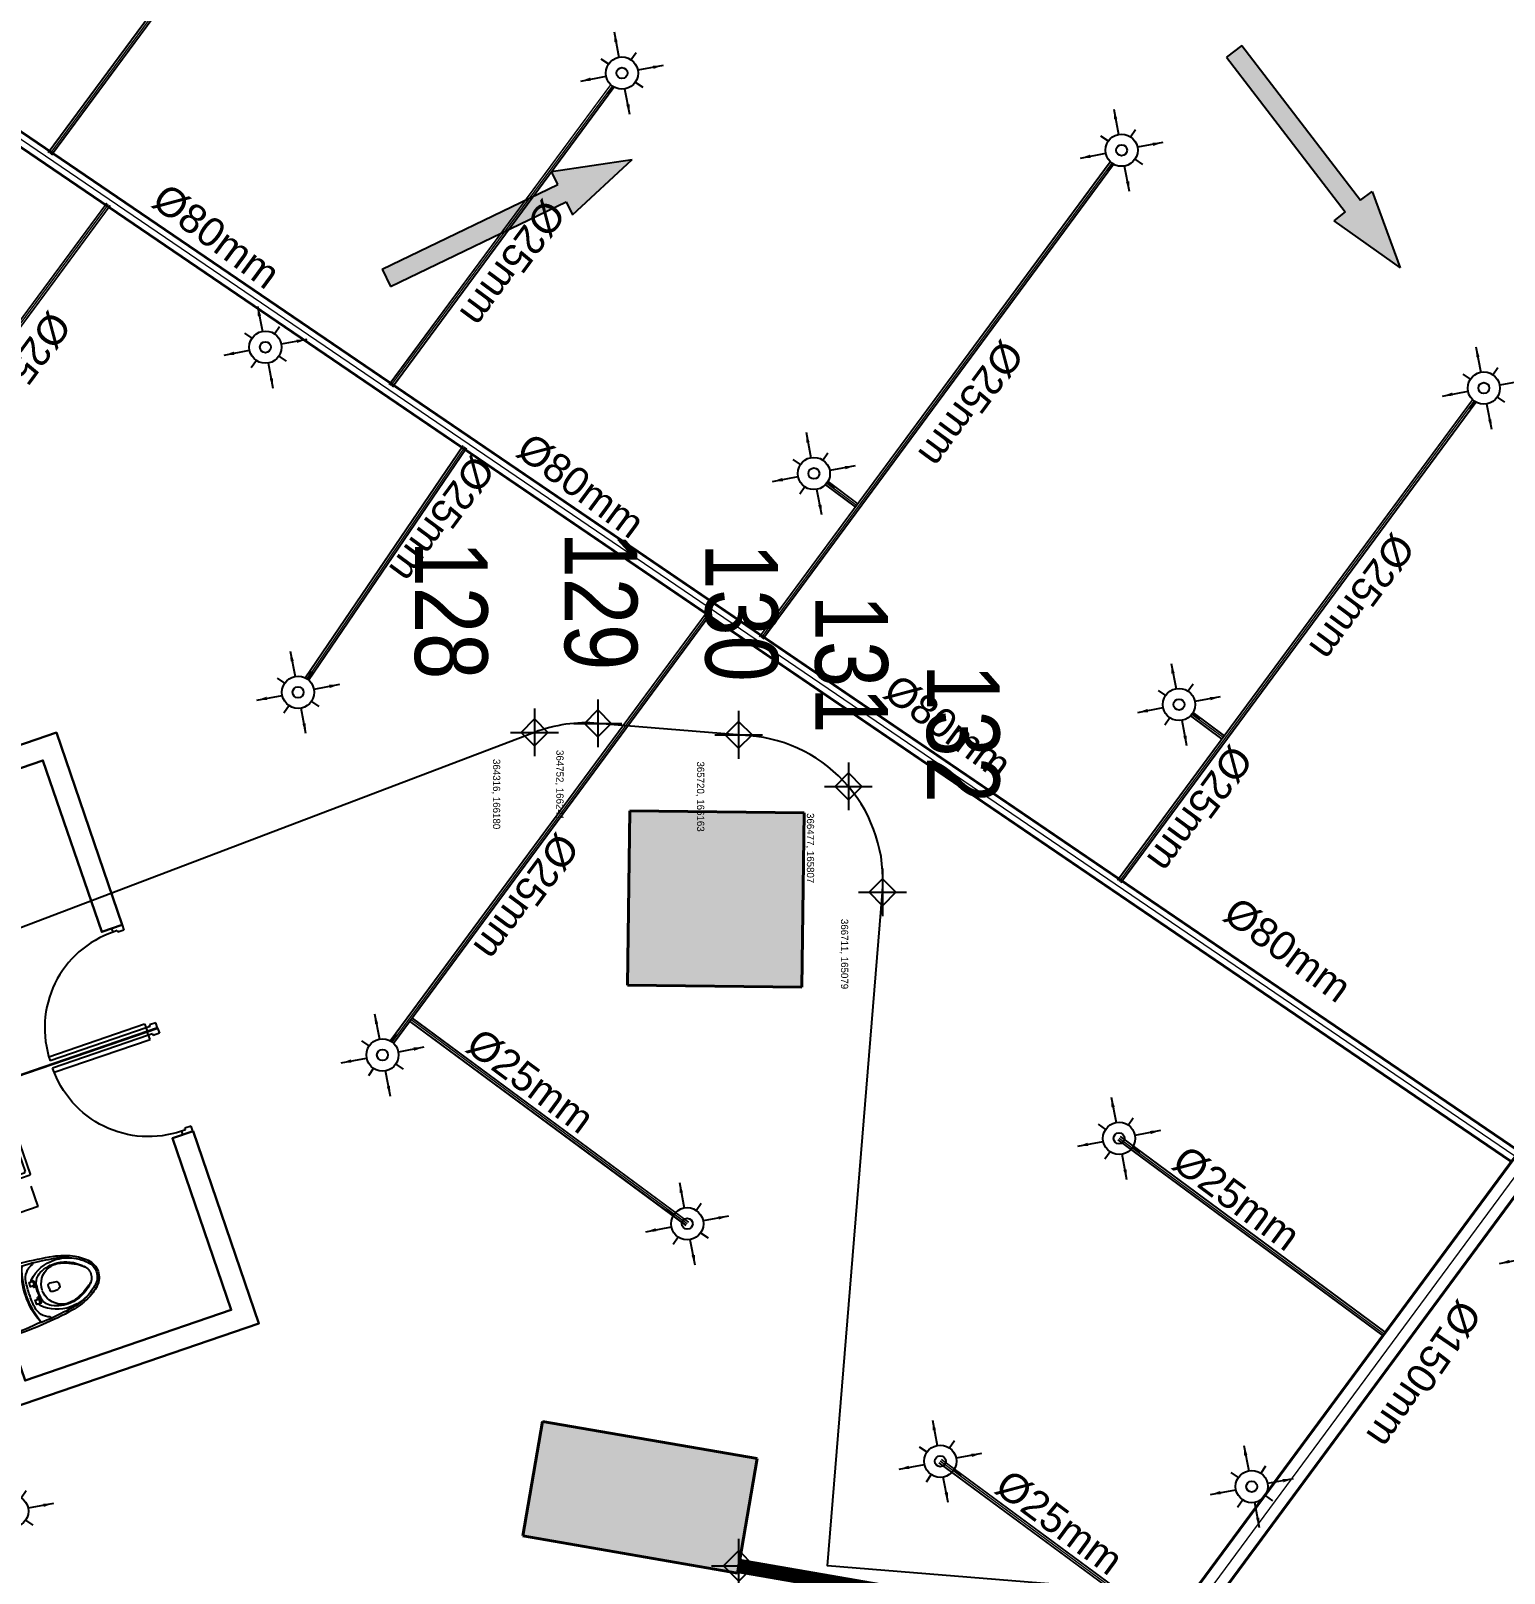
# Model space of a CAD drawing. Header units: inches. Extents: x 257070 to 799932, y -17980 to 269260.
# Drawn here: x 360849 to 370991, y 160392 to 171008 of the extents above; entities that cross this region are included whole.
import ezdxf

# ---------------------------------------------------------------- set-up
doc = ezdxf.new("R2010")
doc.units = ezdxf.units.IN
doc.header["$MEASUREMENT"] = 0
for name, color, linetype in [('0-AES-F-SPRINKLER', 10, 'Continuous'), ('2 wheeler barrier', 170, 'Continuous'), ('B45678$0$DSP_TOILET FIXTURES', 253, 'Continuous'), ('B45678$0$DSP_WD DIMENSION', 136, 'Continuous'), ('basement-1 r.c.c.$0$DSP_R.C.C. HATCH', 253, 'Continuous'), ('basement1_AP$0$A-_ROAD----_E-_-', 2, 'Continuous'), ('D 9$0$DSP_DOOR', 8, 'Continuous'), ('DSP_MISCELANEOUS', 252, 'Continuous'), ('DSP_SLAB CO-ORDINATES', 160, 'Continuous'), ('DSP_TREE CO-ORDINATES', 206, 'Continuous')]:
    doc.layers.add(name, color=color, linetype=linetype)
for name, color, linetype, lineweight in [('0-AES-F-SPRINKLER PIPE', 10, 'Continuous', 15), ('E--CONCRETE-4', 4, 'Continuous', 40), ('E--CONCRETE-SHADE', 253, 'Continuous', 20), ('F--BRICKWALL-3', 252, 'Continuous', 30), ('M--TILING-2', 252, 'Continuous', 18)]:
    doc.layers.add(name, color=color, linetype=linetype, lineweight=lineweight)
doc.styles.get("Standard").update_dxf_attribs({"font": 'arial.ttf'})
doc.styles.add('TEXT style 175', font='GOTHIC.TTF')
doc.styles.add('TEXT style 200', font='ARIALN.TTF')
doc.dimstyles.new('ISO-25', dxfattribs={"dimtxt": 2.5, "dimasz": 2.5, "dimexe": 1.25, "dimexo": 0.625, "dimtad": 1, "dimtxsty": 'Standard', "dimcen": 2.5, "dimadec": 0, "dimazin": 0, "dimtfac": 1, "dimtmove": 0, "dimatfit": 3, "dimfxl": 1, "dimarcsym": 0})

# ---------------------------------------------------------------- blocks, each defined once
blk = doc.blocks.new('*U212')
at = {"layer": 'DSP_SLAB CO-ORDINATES', "color": 206}
for p, q in [((0, -188), (0, 188)), ((-188, 0), (188, 0))]:
    blk.add_line(p, q, dxfattribs=at)
at = {"layer": 'DSP_SLAB CO-ORDINATES', "color": 206, "ltscale": 3.5}
blk.add_lwpolyline([(-105, 0), (0, 106), (105, 0), (0, -105), (-105, 0)], dxfattribs=at)
at = {"layer": 'DEFPOINTS', "style": 'TEXT style 175'}
blk.add_attdef('CORDINATE', (367, -572), '', height=100, dxfattribs=at)
at = {"layer": 'DSP_SLAB CO-ORDINATES', "color": 214, "style": 'TEXT style 175'}
blk.add_attdef('NO.', (-580, -87), '', height=500, rotation=270, dxfattribs=at)
blk = doc.blocks.new('basement1_AP$0$AR-DIR-A')
h = blk.add_hatch()
h.set_pattern_fill('ANSI31', color=8)
h.paths.add_polyline_path([(158, -458), (26, -458), (26, -1800), (-74, -1800), (92, -2335), (258, -1800), (158, -1800)])
at = {"layer": 'DSP_MISCELANEOUS', "color": 8}
for p, q in [((158, -458), (26, -458)), ((26, -458), (26, -1800)), ((158, -458), (158, -1800)), ((26, -1800), (-74, -1800)), ((-74, -1800), (92, -2335)), ((258, -1800), (92, -2335)), ((158, -1800), (258, -1800))]:
    blk.add_line(p, q, dxfattribs=at)
blk = doc.blocks.new('*U431')
at = {"layer": 'DSP_TREE CO-ORDINATES', "color": 162}
for p, q in [((0, -329), (0, 329)), ((-329, 0), (329, 0))]:
    blk.add_line(p, q, dxfattribs=at)
at = {"layer": 'DSP_TREE CO-ORDINATES', "color": 162, "ltscale": 3.5}
blk.add_lwpolyline([(-185, 0), (0, 185), (185, 0), (0, -184), (-185, 0)], dxfattribs=at)
at = {"layer": 'DEFPOINTS', "style": 'TEXT style 175'}
blk.add_attdef('CORDINATE', (367, -572), '', height=100, dxfattribs=at)
at = {"layer": 'DSP_TREE CO-ORDINATES', "color": 164, "style": 'TEXT style 200'}
blk.add_attdef('NO.', (-2641, -1646), '', height=1000, dxfattribs=at)
blk = doc.blocks.new('*U432')
at = {"layer": 'DSP_TREE CO-ORDINATES', "color": 162}
for p, q in [((0, -329), (0, 329)), ((-329, 0), (329, 0))]:
    blk.add_line(p, q, dxfattribs=at)
at = {"layer": 'DSP_TREE CO-ORDINATES', "color": 162, "ltscale": 3.5}
blk.add_lwpolyline([(-185, 0), (0, 185), (185, 0), (0, -184), (-185, 0)], dxfattribs=at)
at = {"layer": 'DEFPOINTS', "style": 'TEXT style 175'}
blk.add_attdef('CORDINATE', (367, -572), '', height=100, dxfattribs=at)
at = {"layer": 'DSP_TREE CO-ORDINATES', "color": 164, "style": 'TEXT style 200'}
blk.add_attdef('NO.', (-2641, -457), '', height=1000, dxfattribs=at)
blk = doc.blocks.new('*U433')
at = {"layer": 'DSP_TREE CO-ORDINATES', "color": 162}
for p, q in [((0, -329), (0, 329)), ((-329, 0), (329, 0))]:
    blk.add_line(p, q, dxfattribs=at)
at = {"layer": 'DSP_TREE CO-ORDINATES', "color": 162, "ltscale": 3.5}
blk.add_lwpolyline([(-185, 0), (0, 185), (185, 0), (0, -184), (-185, 0)], dxfattribs=at)
at = {"layer": 'DEFPOINTS', "style": 'TEXT style 175'}
blk.add_attdef('CORDINATE', (367, -572), '', height=100, dxfattribs=at)
at = {"layer": 'DSP_TREE CO-ORDINATES', "color": 164, "style": 'TEXT style 200'}
blk.add_attdef('NO.', (-2641, -457), '', height=1000, dxfattribs=at)
blk = doc.blocks.new('*U434')
at = {"layer": 'DSP_TREE CO-ORDINATES', "color": 162}
for p, q in [((0, -329), (0, 329)), ((-329, 0), (329, 0))]:
    blk.add_line(p, q, dxfattribs=at)
at = {"layer": 'DSP_TREE CO-ORDINATES', "color": 162, "ltscale": 3.5}
blk.add_lwpolyline([(-185, 0), (0, 185), (185, 0), (0, -184), (-185, 0)], dxfattribs=at)
at = {"layer": 'DEFPOINTS', "style": 'TEXT style 175'}
blk.add_attdef('CORDINATE', (367, -572), '', height=100, dxfattribs=at)
at = {"layer": 'DSP_TREE CO-ORDINATES', "color": 164, "style": 'TEXT style 200'}
blk.add_attdef('NO.', (-2641, -457), '', height=1000, dxfattribs=at)
blk = doc.blocks.new('*U396')
at = {"layer": 'DSP_TREE CO-ORDINATES', "color": 162}
for p, q in [((0, -329), (0, 329)), ((-329, 0), (329, 0))]:
    blk.add_line(p, q, dxfattribs=at)
at = {"layer": 'DSP_TREE CO-ORDINATES', "color": 162, "ltscale": 3.5}
blk.add_lwpolyline([(-185, 0), (0, 185), (185, 0), (0, -184), (-185, 0)], dxfattribs=at)
at = {"layer": 'DEFPOINTS', "style": 'TEXT style 175'}
blk.add_attdef('CORDINATE', (367, -572), '', height=100, dxfattribs=at)
at = {"layer": 'DSP_TREE CO-ORDINATES', "color": 164, "style": 'TEXT style 200'}
blk.add_attdef('NO.', (-3142, 611), '', height=1000, dxfattribs=at)
blk = doc.blocks.new('B45678$0$CG_AP$0$WATER CLOSET')
at = {"layer": 'B45678$0$DSP_TOILET FIXTURES', "color": 253}
for p, q in [((12, 20), (12, 441)), ((243, 436), (315, 433)), ((276, 312), (276, 317)), ((292, 312), (276, 312)), ((276, 268), (276, 279)), ((277, 279), (292, 279)), ((289, 267), (277, 267)), ((292, 279), (292, 312)), ((292, 231), (292, 264)), ((292, 231), (292, 197)), ((376, 231), (376, 243)), ((376, 231), (376, 218)), ((395, 261), (429, 259)), ((451, 235), (451, 231)), ((451, 226), (451, 231)), ((276, 193), (276, 183)), ((276, 149), (276, 144)), ((292, 149), (276, 149)), ((289, 194), (277, 194)), ((277, 182), (292, 182)), ((292, 182), (292, 149)), ((395, 200), (429, 203)), ((243, 26), (315, 28))]:
    blk.add_line(p, q, dxfattribs=at)
for points in [[(284, 311), (258, 311), (258, 280), (284, 280)], [(284, 181), (258, 181), (258, 150), (284, 150)]]:
    blk.add_lwpolyline(points, close=True, dxfattribs=at)
for centre, radius, start, end in [((24, 440), 12.4, 89.5654, 173.8465), ((25, 451), 10.5, 80.3887, 196.1114), ((-21, -1556), 2008, 82.5088, 88.6981), ((63, -2047), 2509, 80.5051, 90.8117), ((650, 247), 444, 156.1602, 182.0502), ((820, 229), 608, 161.1231, 179.8411), ((240, 431), 4.92, 356.5861, 82.901), ((229, 431), 16, 340.4837, 356.5861), ((-11, -2782), 3232, 81.3224, 84.2047), ((317, 427), 6.24, 288.6033, 83.056), ((388, -59), 494, 64.5254, 79.7273), ((946, 231), 713, 172.5328, 180.0621), ((357, 309), 119, 108.6033, 172.5328), ((290, 316), 14.6, 139.3901, 175.1198), ((471, 122), 280, 89.595, 133.3044), ((398, 263), 99.1, 117.5581, 173.9301), ((470, 229), 144, 111.9907, 179.3453), ((460, 145), 232, 83.9093, 117.5581), ((468, 233), 139, 74.4708, 111.9907), ((468, 92), 309, 64.3857, 89.1102), ((417, 25), 392, 61.1918, 81.3224), ((456, 107), 271, 46.0185, 83.9093), ((392, -40), 423, 53.8658, 74.4708), ((449, 69), 353, 46.4352, 64.5254), ((417, 24), 393, 47.2065, 61.1918), ((604, 231), 128, 359.6704, 46.4352), ((650, 215), 444, 177.9498, 203.8398), ((820, 232), 608, 180.1589, 198.8769), ((946, 230), 713, 179.9379, 187.4672), ((277, 279), 0.754, 88.7671, 178.7633), ((277, 268), 0.739, 180.7089, 274.3179), ((289, 264), 2.91, 358.5387, 91.4934), ((746, 226), 448, 173.9301, 179.4165), ((746, 235), 448, 180.5835, 186.0699), ((470, 232), 144, 180.6547, 248.0093), ((393, 244), 17.8, 84.2108, 181.3179), ((393, 218), 17.8, 178.6821, 275.7892), ((427, 235), 23.9, 0.7107, 84.8877), ((427, 227), 23.9, 275.1123, 359.2893), ((595, 238), 79.3, 36.1663, 53.8658), ((587, 228), 93.2, 1.8214, 52.2944), ((587, 234), 93.2, 307.7056, 358.1786), ((605, 228), 116, 1.433, 47.2065), ((605, 234), 116, 312.7935, 358.567), ((604, 230), 128, 313.5648, 0.3296), ((357, 153), 119, 187.4672, 251.3967), ((277, 193), 0.739, 85.6821, 179.2911), ((277, 183), 0.754, 181.2367, 271.2329), ((290, 146), 14.6, 184.8802, 220.6099), ((471, 340), 280, 226.6956, 270.405), ((289, 197), 2.91, 268.5066, 1.4613), ((398, 198), 99.1, 186.0699, 242.4419), ((460, 316), 232, 242.4419, 276.0907), ((456, 355), 271, 276.0907, 313.9815), ((392, 501), 423, 285.5292, 306.1342), ((449, 393), 353, 295.4746, 313.5648), ((417, 437), 393, 298.8082, 312.7935), ((595, 224), 79.3, 306.1342, 323.8337), ((24, 22), 12.4, 186.1535, 270.4346), ((25, 10), 10.5, 163.8886, 279.6113), ((-21, 2017), 2008, 271.3019, 277.4912), ((63, 2508), 2509, 269.1883, 279.4949), ((240, 31), 4.92, 277.099, 3.4139), ((229, 30), 16, 3.4139, 19.5163), ((-11, 3244), 3232, 275.7953, 278.6776), ((317, 34), 6.24, 276.944, 71.3967), ((468, 228), 139, 248.0093, 285.5292), ((468, 369), 309, 270.8898, 295.6143), ((417, 436), 392, 278.6776, 298.8082), ((388, 520), 494, 280.2727, 295.4746)]:
    blk.add_arc(centre, radius, start, end, dxfattribs=at)
blk = doc.blocks.new('B45678$0$CH_AP$0$lavatory')
at = {"layer": 'B45678$0$DSP_TOILET FIXTURES', "color": 253}
for p, q in [((-79, 16), (-109, 16)), ((-94, 1), (-94, 31)), ((20, 16), (-20, 16)), ((0, -4), (0, 35)), ((79, 16), (109, 16)), ((94, 1), (94, 31)), ((-197, -42), (-197, -251)), ((190, -35), (-190, -35)), ((37, -76), (-37, -76)), ((0, -39), (0, -113)), ((197, -42), (197, -251)), ((197, -42), (197, -251)), ((190, -259), (-190, -259))]:
    blk.add_line(p, q, dxfattribs=at)
blk.add_lwpolyline([(-225, 59, -0.414214), (-221, 63), (221, 63, -0.414214), (225, 59), (225, -278, -0.414214), (218, -286), (-218, -286, -0.414214), (-225, -278)], format="xyb", close=True, dxfattribs=at)
for centre, radius in [((0, 16), 12), ((0, -76), 28.1), ((0, -76), 19.5)]:
    blk.add_circle(centre, radius, dxfattribs=at)
for centre, start, end in [((-190, -42), 90, 180), ((190, -42), 0, 90), ((-190, -251), 180, 270), ((-190, -251), 180, 270), ((190, -251), 270, 0), ((190, -251), 270, 0)]:
    blk.add_arc(centre, 7.5, start, end, dxfattribs=at)
blk = doc.blocks.new('D 9$0$dooe8')
at = {"layer": 'D 9$0$DSP_DOOR', "color": 252, "ltscale": 0.5}
for p, q in [((-999708, 165999), (-999702, 166033)), ((-999668, 165992), (-999708, 165999)), ((-999603, 166016), (-999702, 166033)), ((-999668, 165992), (-999671, 165977)), ((-999612, 165967), (-999671, 165977)), ((-999603, 166016), (-999612, 165967)), ((-999866, 165082), (-1000783, 165241)), ((-1000776, 165280), (-999859, 165122)), ((-999866, 165082), (-999872, 165048)), ((-999872, 165048), (-999774, 165031)), ((-999859, 165122), (-999866, 165082)), ((-999827, 165075), (-999866, 165082)), ((-999827, 165075), (-999824, 165090)), ((-999765, 165080), (-999824, 165090)), ((-999774, 165031), (-999765, 165080))]:
    blk.add_line(p, q, dxfattribs=at)
blk.add_ellipse((-999866, 165082), major_axis=(-658, 658), ratio=1, start_param=-0.956589, end_param=0.614208, dxfattribs=at)
blk = doc.blocks.new('STAFF TOILET')
at = {"layer": 'B45678$0$DSP_TOILET FIXTURES'}
for p, q in [((-436132, 43507), (-436132, 43656)), ((-436132, 42759), (-436132, 42907))]:
    blk.add_line(p, q, dxfattribs=at)
blk.add_lwpolyline([(-436132, 42759), (-436606, 42759)], dxfattribs=at)
at = {"layer": 'F--BRICKWALL-3', "color": 252, "ltscale": 1000}
blk.add_lwpolyline([(-434956, 42905), (-434956, 41506), (-436756, 41506), (-436756, 43656), (-434956, 43656), (-434956, 43656), (-436606, 43656), (-436606, 41656), (-435106, 41656), (-435106, 42905)], close=True, dxfattribs=at)
at = {"layer": 'B45678$0$DSP_TOILET FIXTURES', "rotation": 89.99904448436469}
blk.add_blockref('B45678$0$CH_AP$0$lavatory', (-436399, 43207), dxfattribs=at)
at = {"layer": 'B45678$0$DSP_TOILET FIXTURES', "xscale": -1, "rotation": 180}
blk.add_blockref('B45678$0$CG_AP$0$WATER CLOSET', (-436619, 42436), dxfattribs=at)
at = {"layer": 'D 9$0$DSP_DOOR', "xscale": -0.7500093174406748, "yscale": 0.7500093174406749, "zscale": 0.7500093174406749, "rotation": 170.1915051431733}
blk.add_blockref('D 9$0$dooe8', (325008, 37881, 0), dxfattribs=at)
blk = doc.blocks.new('*U603')
at = {"layer": '0-AES-F-SPRINKLER'}
for p, q in [((171672, 56809), (171672, 56871)), ((171562, 56699), (171500, 56699)), ((171783, 56699), (171845, 56699)), ((171672, 56588), (171672, 56526))]:
    blk.add_line(p, q, dxfattribs=at)
for radius in [111, 37.8]:
    blk.add_circle((171672, 56699), radius, dxfattribs=at)
at = {"layer": '0-AES-F-SPRINKLER PIPE'}
for points, override in [([(171468, 56903), (171594, 56777)], {"dimasz": 70, "dimtad": 0, "dimfxl": 13, "dimarcsym": 1}), ([(171877, 56903), (171751, 56777)], {"dimasz": 70, "dimtad": 0, "dimfxl": 13, "dimarcsym": 1}), ([(171468, 56494), (171594, 56620)], {"dimasz": 70, "dimtad": 0, "dimfxl": 13, "dimarcsym": 1}), ([(171877, 56494), (171751, 56620)], {"dimasz": 70, "dimgap": 0.625, "dimtad": 0, "dimfxl": 13, "dimarcsym": 1})]:
    blk.add_leader(points, dimstyle='ISO-25', override=override, dxfattribs=at)

msp = doc.modelspace()

# ---------------------------------------------------------------- hatches: boundary and pattern name
at = {"layer": 'E--CONCRETE-SHADE', "ltscale": 3.5}
h = msp.add_hatch(color=8, dxfattribs=at)
h.dxf.hatch_style = 1
h.paths.add_polyline_path([(366171.4, 165624.7), (364971.5, 165639.8), (364956.3, 164439.9), (366156.2, 164424.8)])
h.paths.add_polyline_path([(377499.6, 164281.2), (377514.7, 165481.1), (376314.8, 165496.3), (376299.7, 164296.4)])
h.paths.add_polyline_path([(376179.3, 173571.8), (375802.8, 174711.2), (374663.4, 174334.7), (375039.9, 173195.3)])
h.paths.add_polyline_path([(380643, 175915.7), (380784.1, 175488.4), (381543.8, 175739.4), (381402.6, 176166.7)])
h.paths.add_polyline_path([(386038.1, 177503), (386610.1, 177322), (386851.5, 178084.7), (386279.4, 178265.7)])
h.paths.add_polyline_path([(383027.9, 178941.3), (382789.1, 179322.7), (382111.1, 178898.2), (382349.8, 178516.8)])
h.paths.add_polyline_path([(384482, 183601), (384876.6, 183817.4), (384491.8, 184518.8), (384097.3, 184302.3)])
h.paths.add_polyline_path([(379419.4, 191718.3), (379080.2, 191422.5), (379605.9, 190819.5), (379945.1, 191115.2)])
h.paths.add_polyline_path([(377247.1, 187124.8), (377523, 186769.3), (378155, 187259.8), (377879.1, 187615.3)])
h.paths.add_polyline_path([(365983.5, 187772.5), (365001.5, 188462.3), (364311.7, 187480.4), (365293.6, 186790.6)])

# ---------------------------------------------------------------- linework, layer by layer
at = {"layer": '0-AES-F-SPRINKLER PIPE', "ltscale": 1000}
for p, q in [((357438.7, 172535.2, 0), (371064.2, 163263.7, 0)), ((357461.2, 172568.2, 0), (371086.7, 163296.7, 0)), ((357465.7, 172574.8, 0), (371091.2, 163303.4, 0)), ((357411.7, 172495.5, 0), (371037.1, 163224, 0)), ((357416.2, 172502.1, 0), (371041.6, 163230.6, 0)), ((366227.6, 156717.5, 0), (376638.2, 170808.1, 0)), ((366235.7, 156711.6, 0), (376646.2, 170802.1, 0)), ((366296, 156667, 0), (376706.5, 170757.5, 0)), ((366356.3, 156622.4, 0), (376766.9, 170713, 0)), ((366364.4, 156616.5, 0), (376774.9, 170707, 0)), ((362737.5, 166554.3), (363825.4, 168153.1)), ((362740.2, 166553), (363827.8, 168151.4)), ((362750.9, 166546.5), (363838.2, 168144.3)), ((362760.9, 166538.9), (363848.5, 168137.3)), ((362763.1, 166536.9), (363851, 168135.6))]:
    msp.add_line(p, q, dxfattribs=at)
for points in [[(360968, 170169.9), (363138.4, 173107.4)], [(360970.5, 170168.2), (363140.5, 173105.3)], [(360980.9, 170161.2), (363150.2, 173097.3)], [(360991.2, 170154.2), (363160.6, 173090.5)], [(360993.7, 170152.5), (363163.3, 173089)], [(365864.4, 166838.1), (368279.6, 170107)], [(365866.9, 166836.5), (368281.8, 170105)], [(365877.3, 166829.4), (368291.4, 170097)], [(365887.6, 166822.4), (368301.9, 170090.1)], [(365890.1, 166820.7), (368304.5, 170088.6)], [(358404.8, 165807.6), (361371.4, 169822.9)], [(358407.5, 165806.2), (361373.9, 169821.2)], [(358417.9, 165799.3), (361384.2, 169814.1)], [(358427.6, 165791.3), (361394.6, 169807.1)], [(358429.8, 165789.2), (361397.1, 169805.4)], [(368328.8, 165161.2), (370773.1, 168469.6)], [(368331.3, 165159.5), (370775.3, 168467.5)], [(368341.7, 165152.5), (370785, 168459.5)], [(368352, 165145.5), (370795.4, 168452.6)], [(368354.5, 165143.8), (370798.1, 168451.1)], [(366318, 167883.2), (366524.1, 167731)], [(366320.1, 167885.4), (366525.9, 167733.4)], [(366328.1, 167895), (366533.3, 167743.4)], [(366335, 167905.5), (366540.7, 167753.5)], [(366336.5, 167908.1), (366542.5, 167755.9)], [(363322, 164055.7), (365504.9, 167010.2)], [(363324.7, 164054.2), (365507.4, 167008.5)], [(363335.2, 164047.4), (365517.7, 167001.5)], [(363344.8, 164039.4), (365528.1, 166994.4)], [(363347, 164037.3), (365530.6, 166992.7)], [(368831.6, 166292.9), (369047.3, 166133.6)], [(368833.7, 166295.1), (369049, 166136)], [(368841.7, 166304.8), (369056.5, 166146.1)], [(368848.5, 166315.2), (369063.9, 166156.1)], [(368850, 166317.9), (369065.7, 166158.5)], [(365358, 162783.9), (363458.1, 164187.7)], [(365359.8, 162786.3), (363459.9, 164190.1)], [(365367.2, 162796.4), (363467.3, 164200.1)], [(365374.7, 162806.5), (363474.7, 164210.2)], [(365376.5, 162808.9), (363476.5, 164212.6)], [(370167.3, 162049.8), (368347.5, 163394.4)], [(370169.1, 162052.2), (368349.2, 163396.8)], [(370150.7, 162027.3), (368330.8, 163371.9)], [(370152.5, 162029.7), (368332.6, 163374.3)], [(370159.9, 162039.8), (368340, 163384.3)]]:
    msp.add_lwpolyline(points, dxfattribs=at)
at = {"layer": '0-AES-F-SPRINKLER PIPE', "ltscale": 1000, "elevation": 0}
for points in [[(363314.6, 168573.2), (364840.1, 170637.8)], [(363317.1, 168571.5), (364842.3, 170635.7)], [(363327.5, 168564.4), (364851.9, 170627.7)], [(363337.8, 168557.4), (364862.4, 170620.9)], [(363340.3, 168555.7), (364865, 170619.4)], [(368663, 160013.8), (367109.1, 161161.8)], [(368670.4, 160023.8), (367116.6, 161171.9)], [(368672.2, 160026.2), (367118.4, 161174.3)], [(368653.8, 160001.3), (367099.9, 161149.3)], [(368655.6, 160003.7), (367101.7, 161151.8)]]:
    msp.add_lwpolyline(points, dxfattribs=at)
at = {"layer": '2 wheeler barrier', "color": 8, "const_width": 100, "elevation": 0}
msp.add_lwpolyline([(365721.4, 160441.4), (374987, 158835.6)], dxfattribs=at)
at = {"layer": 'basement-1 r.c.c.$0$DSP_R.C.C. HATCH', "color": 8}
msp.add_trace([(365712.9, 160392.1, 0), (365849.5, 161180.3, 0), (364234.9, 160648.2, 0), (364371.5, 161436.5, 0)], dxfattribs=at)
at = {"layer": 'basement1_AP$0$A-_ROAD----_E-_-', "color": 8, "elevation": 0}
msp.add_lwpolyline([(377145.5, 166013), (375775.9, 166124.3, 0.4142136), (374698.1, 165208.7), (374256.7, 159797.4), (366332.8, 160441.8), (366711.3, 165078.8, 0.4142136), (365795.6, 166156.6), (364752.1, 166241.5, 0.1115428), (364315.8, 166179.5), (357575.6, 163617.9, 0.1430302), (357307.2, 163415.1), (355010.5, 160326.1)], format="xyb", dxfattribs=at)
at = {"layer": 'E--CONCRETE-4', "color": 8, "ltscale": 10}
for p, q in [((364971.5, 165639.8, 0), (364956.3, 164439.9, 0)), ((366171.4, 165624.7, 0), (364971.5, 165639.8, 0)), ((366156.2, 164424.8, 0), (366171.4, 165624.7, 0)), ((364956.3, 164439.9, 0), (366156.2, 164424.8, 0))]:
    msp.add_line(p, q, dxfattribs=at)
at = {"layer": 'E--CONCRETE-4', "color": 8}
for p, q in [((364371.5, 161436.5, 0), (364234.9, 160648.2, 0)), ((365849.5, 161180.3, 0), (364371.5, 161436.5, 0)), ((365712.9, 160392.1, 0), (365849.5, 161180.3, 0)), ((364234.9, 160648.2, 0), (365712.9, 160392.1, 0))]:
    msp.add_line(p, q, dxfattribs=at)
at = {"layer": 'M--TILING-2', "color": 8, "elevation": 0}
msp.add_lwpolyline([(365712.9, 160392.1), (364234.9, 160648.2)], dxfattribs=at)

# ---------------------------------------------------------------- block references
at = {"layer": '0-AES-F-SPRINKLER', "color": 7, "rotation": 325.7664830132082}
for p in [(191090.6, 220418.5, 0), (194530.1, 219887.8), (188636.3, 218531.9, 0), (197023.7, 218250.3), (192411.8, 217662.5), (188861.4, 216156.5), (194925.3, 216072.3), (189442.1, 213659.9), (194512.9, 213086), (191540.1, 212498.1), (197416.1, 212280.1), (193282, 210863.5, 0), (195426.1, 210689.1, 0), (186893.3, 210520.2)]:
    msp.add_blockref('*U603', p, dxfattribs=at)
at = {"layer": 'B45678$0$DSP_WD DIMENSION', "color": 8, "xscale": -1, "rotation": 198.9248245960666}
msp.add_blockref('STAFF TOILET', (759007.3, 346508), dxfattribs=at)
at = {"layer": 'B45678$0$DSP_WD DIMENSION', "color": 8, "rotation": 18.9248245960805}
msp.add_blockref('STAFF TOILET', (787324.7, 263916.6), dxfattribs=at)
at = {"layer": 'DSP_MISCELANEOUS', "color": 8}
for p, rotation in [((368780.5, 171173.7, 0), 37.50434015354088), ((362923.8, 169027, 0), 115.7400400222748)]:
    msp.add_blockref('basement1_AP$0$AR-DIR-A', p, dxfattribs=dict(at, rotation=rotation))
at = {"layer": 'DSP_SLAB CO-ORDINATES', "color": 8, "ltscale": 3.5}
msp.add_blockref('*U212', (365721.4, 160441.4, 0), dxfattribs=at).add_auto_attribs({'NO.': '124', 'CORDINATE': '365721, 160441'})
at = {"layer": 'DSP_TREE CO-ORDINATES', "color": 8, "ltscale": 1000, "xscale": 0.4999999999999997, "yscale": 0.4999999999999997, "zscale": 0.4999999999999997, "rotation": 270}
for name, p, values in [('*U431', (364315.8, 166179.5, 0), {'NO.': '128', 'CORDINATE': '364316, 166180'}), ('*U432', (364752.1, 166241.5, 0), {'NO.': '129', 'CORDINATE': '364752, 166241'}), ('*U433', (365720.5, 166162.7, 0), {'NO.': '130', 'CORDINATE': '365720, 166163'}), ('*U434', (366476.7, 165807.4, 0), {'NO.': '131', 'CORDINATE': '366477, 165807'}), ('*U396', (366711.3, 165078.8, 0), {'NO.': '132', 'CORDINATE': '366711, 165079'})]:
    msp.add_blockref(name, p, dxfattribs=at).add_auto_attribs(values)

# ---------------------------------------------------------------- texts
at = {"layer": '0-AES-F-SPRINKLER PIPE', "color": 7, "linetype": 'Continuous', "lineweight": -3, "ltscale": 0.9, "char_height": 200, "width": 685.774, "attachment_point": 2}
for s, insert, rotation in [('%%C80mm', (362186.6, 169676.4, 0), 323.54183), ('%%C25mm', (364247.2, 169346, 0), 233.54183), ('%%C25mm', (360844.7, 168576.6), 233.54183), ('%%C25mm', (367402.5, 168378.2), 233.54183), ('%%C80mm', (364695.2, 167959.7, 0), 323.54183), ('%%C25mm', (363760.2, 167585.7), 233.54183), ('%%C25mm', (370093.8, 167048.7), 233.54183), ('%%C80mm', (367222, 166298.4, 0), 323.54183), ('%%C25mm', (368977.9, 165590.4), 233.54183), ('%%C25mm', (364341.1, 164985.7), 233.54183), ('%%C80mm', (369561.4, 164764.6, 0), 323.54183), ('%%C25mm', (364348.1, 163862), 323.54183), ('%%C25mm', (369209.1, 163054.9), 323.54183), ('%%C150mm', (370522.2, 161702.9), 235.58695), ('%%C25mm', (367989.9, 160823.7, 0), 323.54183)]:
    msp.add_mtext(s, dxfattribs=dict(at, insert=insert, rotation=rotation))

doc.saveas('drawing.dxf')
